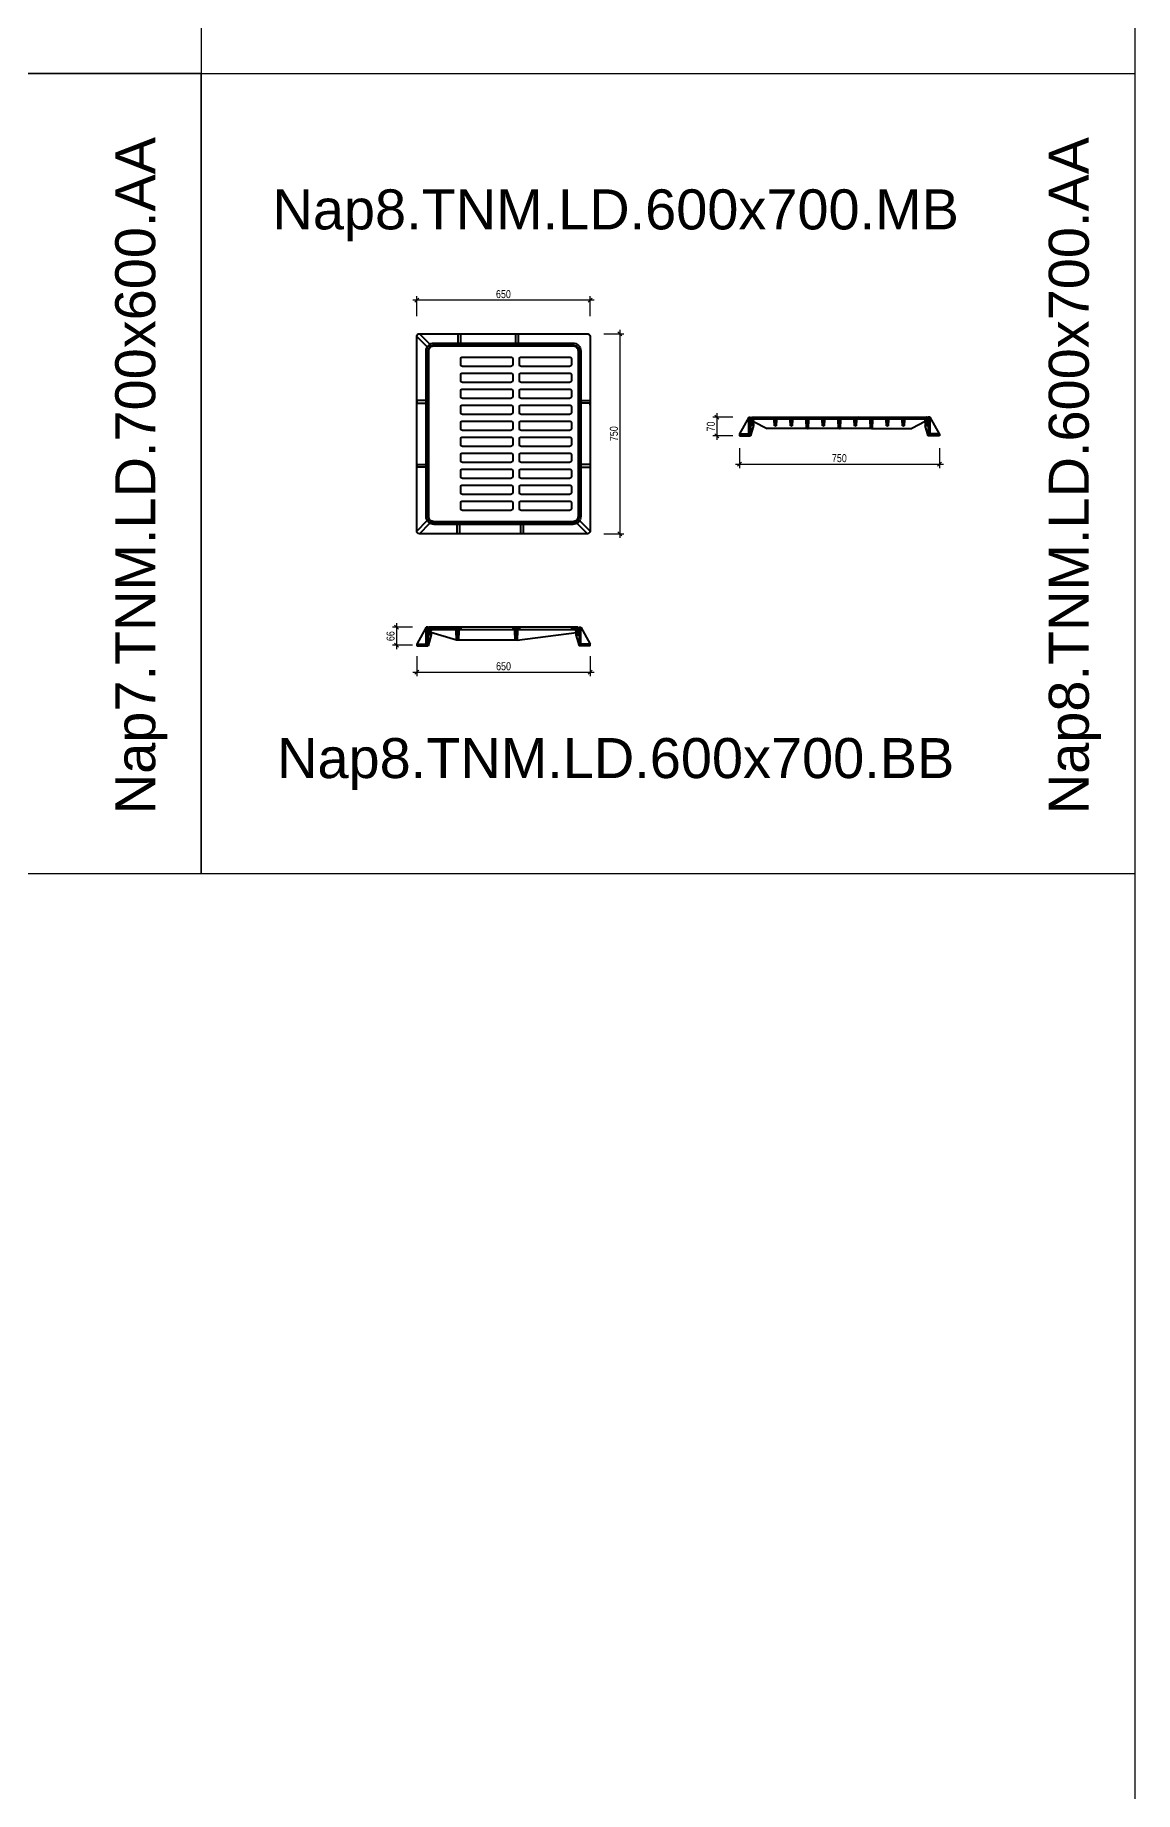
# Model space of a CAD drawing. Header units: feet. Extents: x 0 to 46220, y -100 to 29800.
# Drawn here: x 37377 to 41500, y 14850 to 21437 of the extents above; entities that cross this region are included whole.
import ezdxf
from ezdxf.enums import TextEntityAlignment as Align

# ---------------------------------------------------------------- set-up
doc = ezdxf.new("R2010")
doc.units = ezdxf.units.FT
doc.header["$MEASUREMENT"] = 0
doc.layers.get('Defpoints').update_dxf_attribs({"color": 8})
for name, color, linetype in [('VHG-140', 140, 'Continuous'), ('VHG-150', 150, 'Continuous'), ('VHG-Dim', 140, 'Continuous'), ('VHG-Nap2', 125, 'Continuous'), ('VHG-Nap3', 251, 'Continuous'), ('VHG-Text', 7, 'Continuous'), ('VHG-Thep', 1, 'Continuous')]:
    doc.layers.add(name, color=color, linetype=linetype)
doc.styles.add('VHG-Unicode.Bold', font='arial.ttf', dxfattribs={"width": 0.8})
doc.styles.add('VHG-Unicode.Regular', font='arial.ttf', dxfattribs={"width": 0.8})
doc.dimstyles.new('VHG1-15', dxfattribs={"dimscale": 150, "dimtxt": 0.2, "dimasz": 0.1, "dimexe": 0.1, "dimexo": 0.1, "dimgap": 0.05, "dimtad": 1, "dimdec": 0, "dimzin": 0, "dimdsep": 46, "dimtxsty": 'VHG-Unicode.Regular', "dimblk": 'OBLIQUE', "dimcen": 0.1, "dimdle": 0.1, "dimclrd": 140, "dimclre": 140, "dimclrt": 7, "dimaunit": 1, "dimadec": 3, "dimazin": 0, "dimtfac": 1, "dimtdec": 0, "dimtix": 1, "dimtofl": 0, "dimtmove": 0, "dimatfit": 3, "dimldrblk": 'DOTSMALL', "dimfxl": 0.4, "dimfxlon": 1, "dimtolj": 1, "dimtzin": 0, "dimarcsym": 0})
pattern_1 = [(225, (-27159.2616, 37267.806), (-2.24506403, 2.24506403), [])]

# ---------------------------------------------------------------- blocks, each defined once
blk = doc.blocks.new('_Oblique')
at = {"layer": 'VHG-Dim', "linetype": 'ByBlock', "lineweight": -2}
blk.add_line((-0.5, -0.5), (0.5, 0.5), dxfattribs=at)
blk = doc.blocks.new('*D277')
at = {"layer": 'Defpoints', "color": 0, "transparency": 16777216}
for p in [(38807.6, 20443.1), (38807.6, 20307.3), (39457.6, 20307.3)]:
    blk.add_point(p, dxfattribs=at)
at = {"layer": 'VHG-Dim', "color": 140, "lineweight": -2, "transparency": 16777216}
for p, q in [((39472.6, 20443.1), (38792.6, 20443.1)), ((38807.6, 20383.1), (38807.6, 20458.1)), ((39457.6, 20383.1), (39457.6, 20458.1))]:
    blk.add_line(p, q, dxfattribs=at)
at = {"layer": 'VHG-Dim', "color": 140, "lineweight": -2, "transparency": 16777216, "xscale": 15, "yscale": 15, "zscale": 15, "rotation": 180}
blk.add_blockref('_Oblique', (38807.6, 20443.1), dxfattribs=at)
at = {"layer": 'VHG-Dim', "color": 140, "lineweight": -2, "transparency": 16777216, "xscale": 15, "yscale": 15, "zscale": 15}
blk.add_blockref('_Oblique', (39457.6, 20443.1), dxfattribs=at)
at = {"layer": 'VHG-Dim', "color": 7, "transparency": 16777216, "insert": (39132.6, 20465.6), "char_height": 30, "attachment_point": 5, "style": 'VHG-Unicode.Regular'}
blk.add_mtext('\\A1;650', dxfattribs=at)
blk = doc.blocks.new('_DotSmall')
at = {"layer": 'VHG-Thep', "linetype": 'ByBlock', "const_width": 0.5}
blk.add_lwpolyline([(-0.0625, 0, 1), (0.0625, 0, 1)], format="xyb", close=True, dxfattribs=at)
blk = doc.blocks.new('*D278')
at = {"layer": 'Defpoints', "color": 0, "transparency": 16777216}
for p in [(39447.6, 20317.3), (39447.7, 19567.3), (39569.3, 19567.3)]:
    blk.add_point(p, dxfattribs=at)
at = {"layer": 'VHG-Dim', "color": 140, "lineweight": -2, "transparency": 16777216}
for p, q in [((39509.3, 20317.3), (39584.3, 20317.3)), ((39569.3, 20332.3), (39569.3, 19552.3)), ((39509.3, 19567.3), (39584.3, 19567.3))]:
    blk.add_line(p, q, dxfattribs=at)
at = {"layer": 'VHG-Dim', "color": 140, "lineweight": -2, "transparency": 16777216, "xscale": 15, "yscale": 15, "zscale": 15}
for p, rotation in [((39569.3, 20317.3), 90), ((39569.3, 19567.3), 270)]:
    blk.add_blockref('_Oblique', p, dxfattribs=dict(at, rotation=rotation))
at = {"layer": 'VHG-Dim', "color": 7, "transparency": 16777216, "insert": (39546.8, 19942.3), "char_height": 30, "attachment_point": 5, "rotation": 90, "style": 'VHG-Unicode.Regular'}
blk.add_mtext('\\A1;750', dxfattribs=at)
blk = doc.blocks.new('*D279')
at = {"layer": 'Defpoints', "color": 0, "transparency": 16777216}
for p in [(40017.1, 19934.4), (40767.1, 19934.4), (40767.1, 19828.1)]:
    blk.add_point(p, dxfattribs=at)
at = {"layer": 'VHG-Dim', "color": 140, "lineweight": -2, "transparency": 16777216}
for p, q in [((40002.1, 19828.1), (40782.1, 19828.1)), ((40017.1, 19888.1), (40017.1, 19813.1)), ((40767.1, 19888.1), (40767.1, 19813.1))]:
    blk.add_line(p, q, dxfattribs=at)
at = {"layer": 'VHG-Dim', "color": 140, "lineweight": -2, "transparency": 16777216, "xscale": 15, "yscale": 15, "zscale": 15, "rotation": 180}
blk.add_blockref('_Oblique', (40017.1, 19828.1), dxfattribs=at)
at = {"layer": 'VHG-Dim', "color": 140, "lineweight": -2, "transparency": 16777216, "xscale": 15, "yscale": 15, "zscale": 15}
blk.add_blockref('_Oblique', (40767.1, 19828.1), dxfattribs=at)
at = {"layer": 'VHG-Dim', "color": 7, "transparency": 16777216, "insert": (40392.1, 19850.6), "char_height": 30, "attachment_point": 5, "style": 'VHG-Unicode.Regular'}
blk.add_mtext('\\A1;750', dxfattribs=at)
blk = doc.blocks.new('*D280')
at = {"layer": 'Defpoints', "color": 0, "transparency": 16777216}
for p in [(40052.1, 20004.4), (39932.8, 19934.4), (40017.1, 19934.4)]:
    blk.add_point(p, dxfattribs=at)
at = {"layer": 'VHG-Dim', "color": 140, "lineweight": -2, "transparency": 16777216}
for p, q in [((39992.8, 20004.4), (39917.8, 20004.4)), ((39932.8, 20019.4), (39932.8, 19919.4)), ((39992.8, 19934.4), (39917.8, 19934.4))]:
    blk.add_line(p, q, dxfattribs=at)
at = {"layer": 'VHG-Dim', "color": 140, "lineweight": -2, "transparency": 16777216, "xscale": 15, "yscale": 15, "zscale": 15}
for p, rotation in [((39932.8, 20004.4), 90), ((39932.8, 19934.4), 270)]:
    blk.add_blockref('_Oblique', p, dxfattribs=dict(at, rotation=rotation))
at = {"layer": 'VHG-Dim', "color": 7, "transparency": 16777216, "insert": (39910.3, 19969.4), "char_height": 30, "attachment_point": 5, "rotation": 90, "style": 'VHG-Unicode.Regular'}
blk.add_mtext('\\A1;70', dxfattribs=at)
blk = doc.blocks.new('*D281')
at = {"layer": 'Defpoints', "color": 0, "transparency": 16777216}
for p in [(38808.1, 19146.6), (39458.1, 19146.6), (39458.1, 19047.7)]:
    blk.add_point(p, dxfattribs=at)
at = {"layer": 'VHG-Dim', "color": 140, "lineweight": -2, "transparency": 16777216}
for p, q in [((38808.1, 19107.7), (38808.1, 19032.7)), ((39458.1, 19107.7), (39458.1, 19032.7)), ((38793.1, 19047.7), (39473.1, 19047.7))]:
    blk.add_line(p, q, dxfattribs=at)
at = {"layer": 'VHG-Dim', "color": 140, "lineweight": -2, "transparency": 16777216, "xscale": 15, "yscale": 15, "zscale": 15, "rotation": 180}
blk.add_blockref('_Oblique', (38808.1, 19047.7), dxfattribs=at)
at = {"layer": 'VHG-Dim', "color": 140, "lineweight": -2, "transparency": 16777216, "xscale": 15, "yscale": 15, "zscale": 15}
blk.add_blockref('_Oblique', (39458.1, 19047.7), dxfattribs=at)
at = {"layer": 'VHG-Dim', "color": 7, "transparency": 16777216, "insert": (39133.1, 19070.2), "char_height": 30, "attachment_point": 5, "style": 'VHG-Unicode.Regular'}
blk.add_mtext('\\A1;650', dxfattribs=at)
blk = doc.blocks.new('*D282')
at = {"layer": 'Defpoints', "color": 0, "transparency": 16777216}
for p in [(38843.1, 19216.6), (38732.1, 19150.1), (38808.1, 19150.1)]:
    blk.add_point(p, dxfattribs=at)
at = {"layer": 'VHG-Dim', "color": 140, "lineweight": -2, "transparency": 16777216}
for p, q in [((38792.1, 19216.6), (38717.1, 19216.6)), ((38732.1, 19231.6), (38732.1, 19135.1)), ((38792.1, 19150.1), (38717.1, 19150.1))]:
    blk.add_line(p, q, dxfattribs=at)
at = {"layer": 'VHG-Dim', "color": 140, "lineweight": -2, "transparency": 16777216, "xscale": 15, "yscale": 15, "zscale": 15}
for p, rotation in [((38732.1, 19216.6), 90), ((38732.1, 19150.1), 270)]:
    blk.add_blockref('_Oblique', p, dxfattribs=dict(at, rotation=rotation))
at = {"layer": 'VHG-Dim', "color": 7, "transparency": 16777216, "insert": (38709.6, 19183.4), "char_height": 30, "attachment_point": 5, "rotation": 90, "style": 'VHG-Unicode.Regular'}
blk.add_mtext('\\A1;66', dxfattribs=at)
blk = doc.blocks.new('Nap8.TNM.LD.600x700.MB')
at = {"layer": 'VHG-Nap2', "lineweight": 40}
for p, q in [((-319.9, 360.1), (-325, 365.1)), ((-285.6, 325.7), (-319.9, 360.1)), ((-310.1, 369.9), (-315, 375)), ((-275.7, 335.6), (-310.1, 369.9)), ((-170, 340), (-170, 375)), ((-160, 340), (-160, 375)), ((45.5, 375), (45.5, 340)), ((55.5, 375), (55.5, 340)), ((325, 132.5), (325, 107.5)), ((-325, 125), (-325, 115)), ((-290, 125), (-325, 125)), ((-325, 115), (-290, 115)), ((290, 125), (325, 125)), ((325, 115), (290, 115)), ((325, 107.5), (325, 115)), ((-325, -115), (-325, -125)), ((-325, -115), (-290, -115)), ((-290, -125), (-325, -125)), ((325, -115), (290, -115)), ((290, -125), (325, -125)), ((-325, -365), (-285.6, -325.6)), ((285.6, -325.7), (325, -365)), ((-315, -375), (-275.6, -335.6)), ((-175, -340), (-175, -375)), ((-165, -340), (-165, -375)), ((60, -340), (35, -340)), ((55.5, -340), (45.5, -340)), ((65, -375), (65, -340)), ((75, -375), (75, -340)), ((275.7, -335.6), (315.1, -375))]:
    blk.add_line(p, q, dxfattribs=at)
for points in [[(325, 365), (325, -365, -0.414214), (315, -375), (-315, -375, -0.414214), (-325, -365), (-325, 365, -0.414214), (-315, 375), (315, 375, -0.414214)], [(290, 310), (290, -310, -0.414214), (260, -340), (-260, -340, -0.414214), (-290, -310), (-290, 310, -0.414214), (-260, 340), (260, 340, -0.414214)], [(283, 310), (283, -310, -0.414214), (260, -333), (-260, -333, -0.414214), (-283, -310), (-283, 310, -0.414214), (-260, 333), (260, 333, -0.414214)], [(280, 310), (280, -310, -0.414214), (260, -330), (-260, -330, -0.414214), (-280, -310), (-280, 310, -0.414214), (-260, 330), (260, 330, -0.414214)], [(35, 280.5), (35, 259.5, -0.414214), (28, 252.5), (-153, 252.5, -0.414214), (-160, 259.5), (-160, 280.5, -0.414214), (-153, 287.5), (28, 287.5, -0.414214)], [(255, 280.5), (255, 259.5, -0.414214), (248, 252.5), (67, 252.5, -0.414214), (60, 259.5), (60, 280.5, -0.414214), (67, 287.5), (248, 287.5, -0.414214)], [(35, 220.5), (35, 199.5, -0.414214), (28, 192.5), (-153, 192.5, -0.414214), (-160, 199.5), (-160, 220.5, -0.414214), (-153, 227.5), (28, 227.5, -0.414214)], [(255, 220.5), (255, 199.5, -0.414214), (248, 192.5), (67, 192.5, -0.414214), (60, 199.5), (60, 220.5, -0.414214), (67, 227.5), (248, 227.5, -0.414214)], [(35, 160.5), (35, 139.5, -0.414214), (28, 132.5), (-153, 132.5, -0.414214), (-160, 139.5), (-160, 160.5, -0.414214), (-153, 167.5), (28, 167.5, -0.414214)], [(255, 160.5), (255, 139.5, -0.414214), (248, 132.5), (67, 132.5, -0.414214), (60, 139.5), (60, 160.5, -0.414214), (67, 167.5), (248, 167.5, -0.414214)], [(35, 100.5), (35, 79.5, -0.414214), (28, 72.5), (-153, 72.5, -0.414214), (-160, 79.5), (-160, 100.5, -0.414214), (-153, 107.5), (28, 107.5, -0.414214)], [(255, 100.5), (255, 79.5, -0.414214), (248, 72.5), (67, 72.5, -0.414214), (60, 79.5), (60, 100.5, -0.414214), (67, 107.5), (248, 107.5, -0.414214)], [(35, 40.5), (35, 19.5, -0.414214), (28, 12.5), (-153, 12.5, -0.414214), (-160, 19.5), (-160, 40.5, -0.414214), (-153, 47.5), (28, 47.5, -0.414214)], [(255, 40.5), (255, 19.5, -0.414214), (248, 12.5), (67, 12.5, -0.414214), (60, 19.5), (60, 40.5, -0.414214), (67, 47.5), (248, 47.5, -0.414214)], [(35, -19.5), (35, -40.5, -0.414214), (28, -47.5), (-153, -47.5, -0.414214), (-160, -40.5), (-160, -19.5, -0.414214), (-153, -12.5), (28, -12.5, -0.414214)], [(255, -19.5), (255, -40.5, -0.414214), (248, -47.5), (67, -47.5, -0.414214), (60, -40.5), (60, -19.5, -0.414214), (67, -12.5), (248, -12.5, -0.414214)], [(35, -79.5), (35, -100.5, -0.414214), (28, -107.5), (-153, -107.5, -0.414214), (-160, -100.5), (-160, -79.5, -0.414214), (-153, -72.5), (28, -72.5, -0.414214)], [(255, -79.5), (255, -100.5, -0.414214), (248, -107.5), (67, -107.5, -0.414214), (60, -100.5), (60, -79.5, -0.414214), (67, -72.5), (248, -72.5, -0.414214)], [(35, -139.5), (35, -160.5, -0.414214), (28, -167.5), (-153, -167.5, -0.414214), (-160, -160.5), (-160, -139.5, -0.414214), (-153, -132.5), (28, -132.5, -0.414214)], [(35, -199.5), (35, -220.5, -0.414214), (28, -227.5), (-153, -227.5, -0.414214), (-160, -220.5), (-160, -199.5, -0.414214), (-153, -192.5), (28, -192.5, -0.414214)], [(255, -139.5), (255, -160.5, -0.414214), (248, -167.5), (67, -167.5, -0.414214), (60, -160.5), (60, -139.5, -0.414214), (67, -132.5), (248, -132.5, -0.414214)], [(255, -199.5), (255, -220.5, -0.414214), (248, -227.5), (67, -227.5, -0.414214), (60, -220.5), (60, -199.5, -0.414214), (67, -192.5), (248, -192.5, -0.414214)], [(35, -259.5), (35, -280.5, -0.414214), (28, -287.5), (-153, -287.5, -0.414214), (-160, -280.5), (-160, -259.5, -0.414214), (-153, -252.5), (28, -252.5, -0.414214)], [(255, -259.5), (255, -280.5, -0.414214), (248, -287.5), (67, -287.5, -0.414214), (60, -280.5), (60, -259.5, -0.414214), (67, -252.5), (248, -252.5, -0.414214)]]:
    blk.add_lwpolyline(points, format="xyb", close=True, dxfattribs=at)
blk = doc.blocks.new('Nap8.TNM.LD.600x700.BB')
at = {"layer": 'VHG-Nap3', "lineweight": 40}
h = blk.add_hatch(dxfattribs=at)
h.set_pattern_fill('ANSI31', color=256, angle=-90)
h.set_pattern_definition([(225, (38526.8184, 27156.07), (-2.24506403, 2.24506403), [])])
h.paths.add_polyline_path([(-283, -70), (-325, -70), (-325, -62.9), (-290, -62.9), (-290, 0), (-283, 0), (-283, -22), (-271.4, -22), (-271.4, -29), (-283, -29)])
h = blk.add_hatch(dxfattribs=at)
h.set_pattern_fill('ANSI31', color=256, angle=-90)
h.set_pattern_definition(pattern_1)
edge = h.paths.add_edge_path()
edge.add_line((-169, -48), (-167.5, -13))
edge.add_arc((-162.5, -13), 5, 90, 180, ccw=False)
edge.add_line((-162.5, -8), (-160, -8))
edge.add_line((-160, -8), (-160, 0))
edge.add_line((-160, 0), (-185, 0))
edge.add_line((-185, 0), (-185, -8))
edge.add_line((-185, -8), (-182.5, -8))
edge.add_arc((-182.5, -13), 5, 0, 90, ccw=False)
edge.add_line((-177.5, -13), (-176, -48))
edge.add_line((-176, -48), (-169, -48))
edge = h.paths.add_edge_path()
edge.add_line((-185, -8), (-185, 0))
edge.add_line((-185, 0), (-280, 0))
edge.add_line((-280, 0), (-280, -20))
edge.add_line((-280, -20), (-273, -20))
edge.add_line((-273, -20), (-271.4, -12))
edge.add_arc((-266.5, -13), 5, 90, 168.69007, ccw=False)
edge.add_line((-266.5, -8), (-185, -8))
h = blk.add_hatch(dxfattribs=at)
h.set_pattern_fill('ANSI31', color=256, angle=-90)
h.set_pattern_definition(pattern_1)
h.paths.add_polyline_path([(60, 0), (60, -8), (57.5, -8, 0.389341), (52.5, -12.6), (51, -48), (44, -48), (42.5, -13, 0.414214), (37.5, -8), (35, -8), (35, 0)])
h = blk.add_hatch(dxfattribs=at)
h.set_pattern_fill('ANSI31', color=256, angle=-90)
h.set_pattern_definition(pattern_1)
h.paths.add_polyline_path([(283, -70), (283, -29), (271.4, -29), (271.4, -22), (283, -22), (283, 0), (290, 0), (290, -62.9), (325, -62.9), (325, -70)])
h.paths.add_polyline_path([(280, -20), (273, -20), (271.4, -12, 0.357511), (266.5, -8), (255, -8), (255, 0), (280, 0)])
at = {"layer": 'VHG-Nap2', "lineweight": 40}
for p, q in [((-290, 0), (-325, -62.9)), ((-290, -62.9), (-290, 0)), ((-283, 0), (-290, 0)), ((-283, 0), (-283, -22)), ((280, 0), (-280, 0)), ((-280, 0), (-280, -20)), ((-185, 0), (-185, -8)), ((-160, 0), (-160, -8)), ((-325, -62.9), (-290, -62.9)), ((-325, -62.9), (-325, -70)), ((-283, -22), (-271.4, -22)), ((-271.4, -29), (-283, -29)), ((-283, -29), (-283, -70)), ((-271.4, -29), (-283, -70)), ((-283, -62), (-283, -70)), ((-280, -20), (-273, -20)), ((-273, -20), (-271.4, -12)), ((-176, -48), (-273, -20)), ((-271.4, -22), (-271.4, -29)), ((-266.5, -8), (-182.5, -8)), ((-176, -48), (-177.5, -13)), ((-169, -48), (-176, -48)), ((-167.5, -13), (-169, -48)), ((44, -48), (-169, -48)), ((-162.5, -8), (37.5, -8)), ((35, 0), (35, -8)), ((44, -48), (42.5, -13)), ((51, -48), (44, -48)), ((52.5, -13), (51, -48)), ((51, -48), (273, -20)), ((57.5, -8), (266.5, -8)), ((60, 0), (60, -8)), ((255, 0), (255, -8)), ((273, -20), (271.4, -12)), ((283, -22), (271.4, -22)), ((271.4, -22), (271.4, -29)), ((271.4, -29), (283, -29)), ((271.4, -29), (283, -70)), ((280, -20), (273, -20)), ((280, 0), (280, -20)), ((283, 0), (283, -22)), ((283, 0), (290, 0)), ((283, -29), (283, -70)), ((290, -62.9), (290, 0)), ((290, 0), (325, -62.9)), ((325, -62.9), (290, -62.9)), ((325, -70), (325, -62.9)), ((-325, -70), (-283, -70)), ((325, -70), (283, -70))]:
    blk.add_line(p, q, dxfattribs=at)
for centre, start, end in [((-266.5, -13), 90, 168.69007), ((-182.5, -13), 0, 90), ((-162.5, -13), 90, 180), ((37.5, -13), 0, 90), ((57.5, -13), 90, 180), ((266.5, -13), 11.30993, 90)]:
    blk.add_arc(centre, 5, start, end, dxfattribs=at)
blk = doc.blocks.new('Nap8.TNM.LD.600x700.AA')
at = {"layer": 'VHG-Nap3', "lineweight": 40}
h = blk.add_hatch(dxfattribs=at)
h.set_pattern_fill('ANSI31', color=256, angle=-90)
h.set_pattern_definition([(315, (-8626.6626, 216796.9765), (2.24506403, 2.24506403), [])])
h.paths.add_polyline_path([(333, -24), (333, 0), (340, 0), (340, -63), (375, -63), (375, -70), (333, -70), (333, -31), (321.4, -31), (321.4, -24)])
h.paths.add_polyline_path([(328, 0), (330, 0), (330, -22), (323, -22), (321.5, -11.5, 0.387719), (316.5, -7), (287.5, -7), (287.5, 0)])
h.paths.add_polyline_path([(232.2, -7), (227.5, -7), (227.5, 0), (252.5, 0), (252.5, -7), (247.8, -7, 0.396768), (244.8, -9.8), (243.5, -32), (240, -32), (236.5, -32), (235.2, -9.8, 0.396768)])
h.paths.add_polyline_path([(172.2, -7), (167.5, -7), (167.5, 0), (192.5, 0), (192.5, -7), (187.8, -7, 0.396768), (184.8, -9.8), (183.5, -32), (180, -32), (176.5, -32), (175.2, -9.8, 0.396768)])
h.paths.add_polyline_path([(132.5, 0), (132.5, -7), (127.8, -7, 0.396768), (124.8, -9.8), (123.5, -42), (120, -42), (116.5, -42), (115.2, -9.9, 0.40757), (112.2, -7), (107.5, -7), (107.5, 0)])
h.paths.add_polyline_path([(72.5, 0), (72.5, -7), (67.8, -7, 0.396768), (64.8, -9.8), (63.5, -32), (60, -32), (56.5, -32), (55.2, -9.8, 0.396768), (52.2, -7), (47.5, -7), (47.5, 0)])
h.paths.add_polyline_path([(12.5, 0), (12.5, -7), (7.8, -7, 0.396768), (4.8, -9.8), (3.5, -42), (0, -42), (-3.5, -42), (-4.8, -9.9, 0.40757), (-7.8, -7), (-12.5, -7), (-12.5, 0)])
h.paths.add_polyline_path([(-55.2, -9.8), (-56.5, -32), (-60, -32), (-63.5, -32), (-64.8, -9.8, 0.396768), (-67.8, -7), (-72.5, -7), (-72.5, 0), (-47.5, 0), (-47.5, -7), (-52.2, -7, 0.396768)])
h.paths.add_polyline_path([(-107.5, 0), (-107.5, -7), (-112.2, -7, 0.396768), (-115.2, -9.8), (-116.5, -42), (-120, -42), (-123.5, -42), (-124.8, -9.9, 0.40757), (-127.8, -7), (-132.5, -7), (-132.5, 0)])
h.paths.add_polyline_path([(-175.2, -9.8), (-176.5, -32), (-180, -32), (-183.5, -32), (-184.8, -9.8, 0.396768), (-187.8, -7), (-192.5, -7), (-192.5, 0), (-167.5, 0), (-167.5, -7), (-172.2, -7, 0.396768)])
h.paths.add_polyline_path([(-247.8, -7), (-252.5, -7), (-252.5, 0), (-227.5, 0), (-227.5, -7), (-232.2, -7, 0.396768), (-235.2, -9.8), (-236.5, -32), (-240, -32), (-243.5, -32), (-244.8, -9.8, 0.396768)])
h.paths.add_polyline_path([(-287.5, 0), (-287.5, -7), (-316.5, -7, 0.357511), (-321.4, -11), (-323, -22), (-330, -22), (-330, 0)])
h.paths.add_polyline_path([(-333, -31), (-333, -70), (-375, -70), (-375, -63), (-340, -63), (-340, 0), (-333, 0), (-333, -24), (-321.4, -24), (-321.4, -31)])
at = {"layer": 'VHG-Nap2', "lineweight": 40}
for p, q in [((-340, 0), (-375, -63)), ((-340, -63), (-340, 0)), ((-340, 0), (-333, 0)), ((-333, 0), (-333, -24)), ((-330, 0), (328, 0)), ((-330, 0), (-330, -22)), ((-287.5, 0), (-287.5, -7)), ((-252.5, 0), (-252.5, -7)), ((-227.5, 0), (-227.5, -7)), ((-192.5, 0), (-192.5, -7)), ((-167.5, 0), (-167.5, -7)), ((-132.5, 0), (-132.5, -7)), ((-107.5, 0), (-107.5, -7)), ((-72.5, 0), (-72.5, -7)), ((-47.5, 0), (-47.5, -7)), ((-12.5, 0), (-12.5, -7)), ((12.5, 0), (12.5, -7)), ((47.5, 0), (47.5, -7)), ((72.5, 0), (72.5, -7)), ((107.5, 0), (107.5, -7)), ((132.5, 0), (132.5, -7)), ((167.5, 0), (167.5, -7)), ((192.5, 0), (192.5, -7)), ((227.5, 0), (227.5, -7)), ((252.5, 0), (252.5, -7)), ((287.5, 0), (287.5, -7)), ((330, 0), (327, 0)), ((330, 0), (330, -7)), ((330, 0), (330, -22)), ((330, 0), (330, -22)), ((340, 0), (333, 0)), ((333, 0), (333, -24)), ((340, -63), (340, 0)), ((375, -63), (340, 0)), ((-375, -63), (-340, -63)), ((-375, -63), (-375, -70)), ((-333, -24), (-321.4, -24)), ((-321.4, -31), (-333, -31)), ((-333, -31), (-333, -70)), ((-321.4, -31), (-333, -70)), ((-330, -22), (-323, -22)), ((-323, -22), (-321.4, -11)), ((-322.2, -16.5), (-270.6, -42)), ((-321.4, -24), (-321.4, -31)), ((-252.5, -7), (-316.5, -7)), ((-122.7, -42), (-270.6, -42)), ((-247.8, -7), (-252.5, -7)), ((-243.5, -32), (-244.8, -9.8)), ((-240, -32), (-243.5, -32)), ((-240, -32), (-236.5, -32)), ((-235.2, -9.8), (-236.5, -32)), ((-227.5, -7), (-232.2, -7)), ((-192.5, -7), (-227.5, -7)), ((-187.8, -7), (-192.5, -7)), ((-183.5, -32), (-184.8, -9.8)), ((-180, -32), (-183.5, -32)), ((-180, -32), (-176.5, -32)), ((-175.2, -9.8), (-176.5, -32)), ((-167.5, -7), (-172.2, -7)), ((-132.5, -7), (-167.5, -7)), ((-127.8, -7), (-132.5, -7)), ((-123.5, -42), (-124.8, -9.8)), ((-120, -42), (-123.5, -42)), ((-120, -42), (-116.5, -42)), ((-115.2, -9.8), (-116.5, -42)), ((116.5, -42), (-116.5, -42)), ((-107.5, -7), (-112.2, -7)), ((-72.5, -7), (-107.5, -7)), ((-67.8, -7), (-72.5, -7)), ((-63.5, -32), (-64.8, -9.8)), ((-60, -32), (-63.5, -32)), ((-60, -32), (-56.5, -32)), ((-55.2, -9.8), (-56.5, -32)), ((-47.5, -7), (-52.2, -7)), ((-12.5, -7), (-47.5, -7)), ((-7.8, -7), (-12.5, -7)), ((-3.5, -42), (-4.8, -9.8)), ((0, -42), (-3.5, -42)), ((0, -42), (3.5, -42)), ((4.8, -9.8), (3.5, -42)), ((12.5, -7), (7.8, -7)), ((47.5, -7), (12.5, -7)), ((52.2, -7), (47.5, -7)), ((56.5, -32), (55.2, -9.8)), ((60, -32), (56.5, -32)), ((60, -32), (63.5, -32)), ((64.8, -9.8), (63.5, -32)), ((72.5, -7), (67.8, -7)), ((107.5, -7), (72.5, -7)), ((112.2, -7), (107.5, -7)), ((116.5, -42), (115.2, -9.8)), ((120, -42), (116.5, -42)), ((120, -42), (123.5, -42)), ((124.8, -9.8), (123.5, -42)), ((123.5, -42), (271.3, -42)), ((132.5, -7), (127.8, -7)), ((167.5, -7), (132.5, -7)), ((172.2, -7), (167.5, -7)), ((176.5, -32), (175.2, -9.8)), ((180, -32), (176.5, -32)), ((180, -32), (183.5, -32)), ((184.8, -9.8), (183.5, -32)), ((192.5, -7), (187.8, -7)), ((227.5, -7), (192.5, -7)), ((232.2, -7), (227.5, -7)), ((236.5, -32), (235.2, -9.8)), ((240, -32), (236.5, -32)), ((240, -32), (243.5, -32)), ((244.8, -9.8), (243.5, -32)), ((252.5, -7), (247.8, -7)), ((287.5, -7), (252.5, -7)), ((322.2, -16.5), (271.3, -42)), ((316.5, -7), (287.5, -7)), ((323, -22), (321.4, -11)), ((333, -24), (321.4, -24)), ((321.4, -24), (321.4, -31)), ((321.4, -31), (333, -31)), ((333, -70), (321.4, -31)), ((330, -22), (323, -22)), ((333, -31), (333, -70)), ((333, -62), (333, -70)), ((375, -63), (340, -63)), ((375, -63), (375, -70)), ((-375, -70), (-333, -70)), ((375, -70), (333, -70))]:
    blk.add_line(p, q, dxfattribs=at)
for centre, radius, start, end in [((-316.5, -12), 5, 90, 168.69007), ((-247.8, -10), 3, 3.43363, 90), ((-232.2, -10), 3, 90, 176.56637), ((-187.8, -10), 3, 3.43363, 90), ((-172.2, -10), 3, 90, 176.56637), ((-127.8, -10), 3, 3.43363, 90), ((-112.2, -10), 3, 90, 176.56637), ((-67.8, -10), 3, 3.43363, 90), ((-52.2, -10), 3, 90, 176.56637), ((-7.8, -10), 3, 3.43363, 90), ((7.8, -10), 3, 90, 176.56637), ((52.2, -10), 3, 3.43363, 90), ((67.8, -10), 3, 90, 176.56637), ((112.2, -10), 3, 3.43363, 90), ((127.8, -10), 3, 90, 176.56637), ((172.2, -10), 3, 3.43363, 90), ((187.8, -10), 3, 90, 176.56637), ((232.2, -10), 3, 3.43363, 90), ((247.8, -10), 3, 90, 176.56637), ((316.5, -12), 5, 11.30993, 90)]:
    blk.add_arc(centre, radius, start, end, dxfattribs=at)
blk = doc.blocks.new('Khung')
at = {"layer": 'VHG-140'}
blk.add_lwpolyline([(2000, -500), (41500, -500), (41500, -29200), (2000, -29200)], close=True, dxfattribs=at)

msp = doc.modelspace()

# ---------------------------------------------------------------- linework, layer by layer
at = {"layer": 'VHG-140'}
msp.add_lwpolyline([(34000, 24292.5), (38000, 24292.5), (38000, 21292.5), (34000, 21292.5)], close=True, dxfattribs=at)
at = {"layer": 'VHG-150'}
for points in [[(34000, 21292.5), (38000, 21292.5), (38000, 18292.5), (34000, 18292.5)], [(38000, 21292.5), (41500, 21292.5), (41500, 18292.5), (38000, 18292.5)]]:
    msp.add_lwpolyline(points, close=True, dxfattribs=at)

# ---------------------------------------------------------------- block references
at = {"layer": 'Defpoints'}
msp.add_blockref('Khung', (0, 29700), dxfattribs=at)
at = {"layer": 'VHG-Dim'}
for name, p in [('Nap8.TNM.LD.600x700.MB', (39132.6, 19942.3)), ('Nap8.TNM.LD.600x700.AA', (40392.1, 20004.4)), ('Nap8.TNM.LD.600x700.BB', (39133.1, 19216.6))]:
    msp.add_blockref(name, p, dxfattribs=at)

# ---------------------------------------------------------------- texts
at = {"layer": 'VHG-Text', "style": 'VHG-Unicode.Bold'}
for s, p in [('Nap7.TNM.LD.700x600.AA', (37827.3, 19785.3)), ('Nap8.TNM.LD.600x700.AA', (41327.3, 19785.3))]:
    msp.add_text(s, height=150, rotation=90, dxfattribs=at).set_placement(p, align=Align.CENTER)
for s, p in [('Nap8.TNM.LD.600x700.MB', (39553.6, 20708.4)), ('Nap8.TNM.LD.600x700.BB', (39553.6, 18651.1))]:
    msp.add_text(s, height=150, dxfattribs=at).set_placement(p, align=Align.CENTER)

# ---------------------------------------------------------------- dimensions: what is measured, and where the dimension line sits
at = {"layer": 'VHG-Dim'}
for base, p1, p2, picture, middle in [((38807.6, 20443.1), (39457.6, 20307.3), (38807.6, 20307.3), '*D277', (39132.6, 20465.6)), ((40767.1, 19828.1), (40017.1, 19934.4), (40767.1, 19934.4), '*D279', (40392.1, 19850.6)), ((39458.1, 19047.7), (38808.1, 19146.6), (39458.1, 19146.6), '*D281', (39133.1, 19070.2))]:
    dim = msp.add_linear_dim(base=base, p1=p1, p2=p2, dimstyle='VHG1-15', dxfattribs=at)
    dim.commit()
    dim.dimension.update_dxf_attribs({"geometry": picture, "text_midpoint": middle})
for base, p1, p2, angle, picture, middle in [((39569.3, 19567.3), (39447.6, 20317.3), (39447.7, 19567.3), 270, '*D278', (39546.8, 19942.3)), ((39932.8, 19934.4), (40052.1, 20004.4), (40017.1, 19934.4), 90, '*D280', (39910.3, 19969.4)), ((38732.0748, 19150.1371), (38843.051, 19216.5679), (38808.051, 19150.1371), 90, '*D282', (38709.5748, 19183.3525))]:
    dim = msp.add_linear_dim(base=base, p1=p1, p2=p2, angle=angle, dimstyle='VHG1-15', dxfattribs=at)
    dim.commit()
    dim.dimension.update_dxf_attribs({"geometry": picture, "text_midpoint": middle})

doc.saveas('drawing.dxf')
